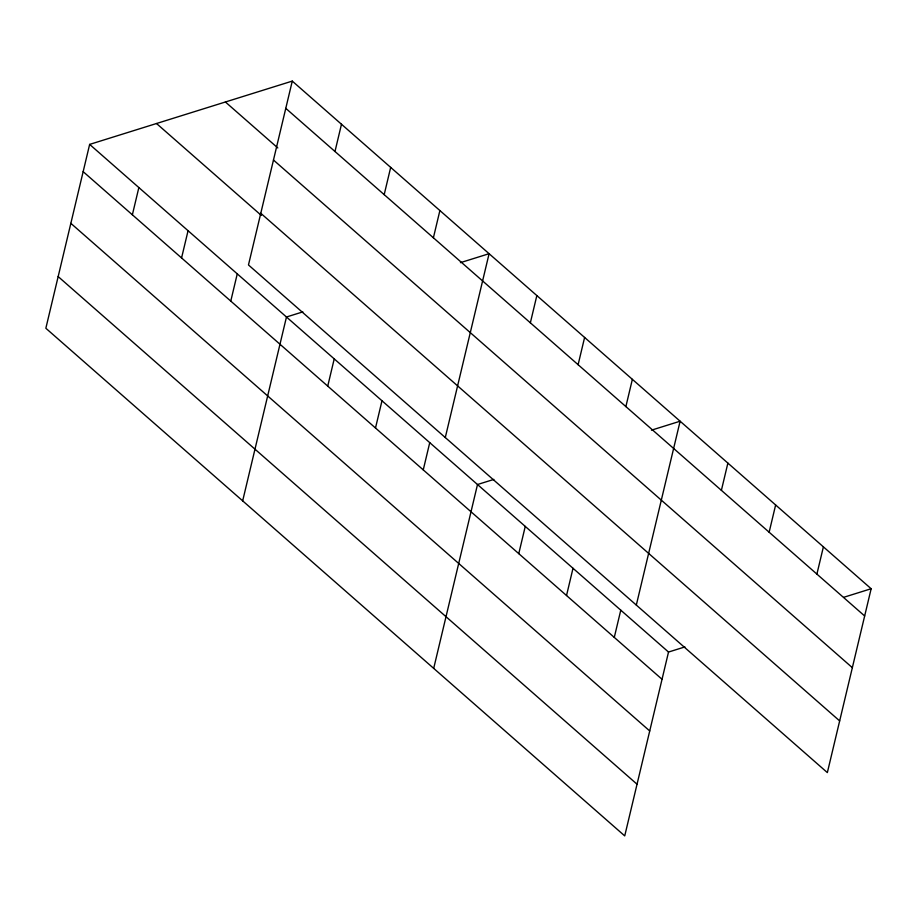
<?xml version="1.0" encoding="UTF-8"?>
<svg xmlns="http://www.w3.org/2000/svg" width="917" height="917" viewBox="0 0 917 917"><rect width="100%" height="100%" fill="white"/><g stroke="black" fill="none" stroke-linecap="round" stroke-linejoin="round"><path stroke-width="1.38" d="M292.271 81.097L248.473 264.956L827.352 772.595L871.15 588.737L292.271 81.097L89.648 144.405L45.85 328.263L624.729 835.903L668.527 652.044L684.907 646.921M132.369 214.796L138.857 187.549M181.566 257.952L188.065 230.706M230.775 301.097L237.262 273.851M242.673 500.854L286.471 316.995L302.851 311.883M334.98 151.5L341.479 124.254M327.736 386.126L334.224 358.879M384.189 194.645L390.676 167.398M375.5 427.998L381.988 400.763M433.397 237.79L439.885 210.543M423.253 469.882L429.741 442.636M445.284 437.558L489.093 253.7L460.437 262.652M433.695 668.378L477.505 484.52L493.873 479.408M530.358 322.818L536.846 295.572M518.77 553.639L525.258 526.404M578.111 364.702L584.61 337.456M566.523 595.523L573.01 568.276M625.875 406.586L632.363 379.34M614.287 637.407L620.775 610.16M636.318 605.071L680.116 421.212L651.46 430.165M721.392 490.343L727.88 463.096M769.145 532.215L775.633 504.98M816.898 574.099L823.397 546.853M843.858 597.265L871.15 588.737M285.783 108.344L864.662 615.983M225.41 101.993L277.817 147.958M273.472 160.028L852.351 667.668M260.783 213.283L839.663 720.911M156.52 123.52L261.345 215.438M89.648 144.405L668.527 652.044M83.16 171.651L662.04 679.279M70.85 223.335L649.729 730.964M58.161 276.579L637.04 784.218"/></g></svg>
